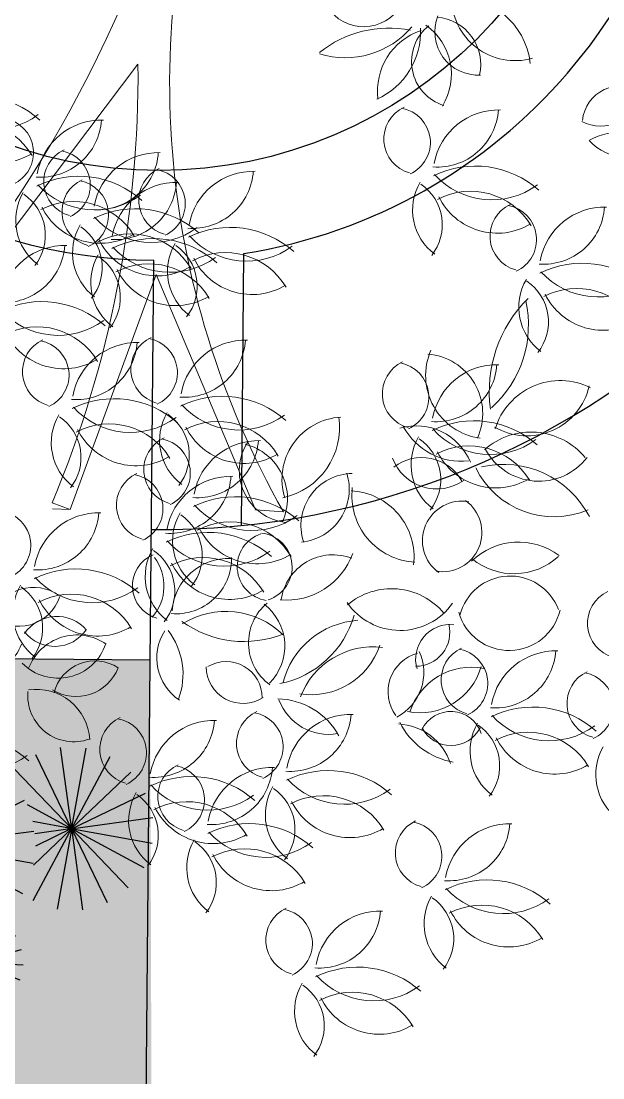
# Model space of a CAD drawing. Header units: millimetres. Extents: x 793 to 3159, y 750 to 2095.
# Drawn here: x 1248.457 to 1249.752, y 1032.756 to 1035.11 of the extents above; entities that cross this region are included whole.
import ezdxf

# ---------------------------------------------------------------- set-up
doc = ezdxf.new("R2010")
doc.units = ezdxf.units.MM
doc.linetypes.add('CENTER', pattern=[50.800000000000004, 31.75, -6.35, 6.35, -6.35])
doc.linetypes.add('CONTINUA', pattern=[0])
for name, color, linetype in [('A-BANQUETA', 8, 'Continuous'), ('A-PISOS', 252, 'Continuous'), ('A-PROY', 252, 'Continuous'), ('A-VEGETACION', 65, 'Continuous')]:
    doc.layers.add(name, color=color, linetype=linetype)
doc.layers.add('JUNTA DE CONTROL', color=7, linetype='Continuous', true_color=0xf43e0b)

# ---------------------------------------------------------------- blocks, each defined once
blk = doc.blocks.new('A$C15914C01')
at = {"layer": 'A-PISOS', "linetype": 'CONTINUA', "ltscale": 0.5}
h = blk.add_hatch(dxfattribs=at)
h.set_pattern_fill('AR-CONC', color=250, scale=0.01)
h.set_pattern_definition([(49.99999999999999, (-2174.844098950855, -711.9262848175131), (1.821846689960041, -0.1593908553890309), [0.1904999999999998, -2.095499999999997]), (354.9999999999998, (-2174.844098950855, -711.9262848175131), (-0.3524342142496936, 1.910568452390352), [0.1524, -1.6764058417]), (100.4514446999999, (-2174.692278880862, -711.9395673517138), (1.469412470903532, 1.751177519121952), [0.161900088, -1.780902446]), (46.18420000000002, (-2174.844098950854, -711.4182848166674), (2.710790408921299, -0.4204232793272717), [0.2857499999999997, -3.143249999999998]), (96.63555760999989, (-2174.618199950842, -711.4533198173158), (2.374041340515032, 2.474261245977214), [0.2428502313999999, -2.671356081599998]), (351.1841511700001, (-2174.844098950854, -711.4182848166674), (2.374041340649768, 2.474261245855327), [0.2285996707, -2.5145973192]), (21, (-2174.590098950837, -711.5452848169953), (1.516143912691326, -1.022651981870877), [0.1904999999999999, -2.095499999999999]), (326, (-2174.590098950837, -711.5452848169953), (0.6180202834764703, 1.841879661223193), [0.1523999999999999, -1.676399999999999]), (71.45144499999999, (-2174.463753624819, -711.6305058165453), (2.134164192787159, 0.8192276888590528), [0.1619000879999999, -1.780899375999998]), (37.49999999999998, (-2174.844098950855, -711.9262848175131), (0.03088603250591817, 0.8455503887315311), [0, -1.65608, 0, -1.7018, 0, -1.68275]), (7.499999999999999, (-2174.844098950855, -711.9262848175131), (0.668196625103057, 1.001805748181196), [0, -0.9702799999999999, 0, -1.61798, 0, -0.6413500000000001]), (327.5, (-2175.410518950842, -711.9262848170478), (1.355905951668714, -0.05728743992673457), [0, -0.6349999999999996, 0, -1.981199999999999, 0, -2.628899999999998]), (317.5, (-2175.664518950858, -711.9262848165821), (1.48129181386018, 0.2542649103333302), [0, -0.8254999999999996, 0, -1.315719999999999, 0, -1.866899999999999])])
h.paths.add_polyline_path([(43.81677028086273, 41.5788477935935), (52.81677028086274, 41.57884779405924), (52.8167702809147, 43.57884780302174), (43.81677028091467, 43.57884780255606)])
edge = h.paths.add_edge_path()
edge.add_line((64.8254016830442, 43.57735051620998), (58.81679474090925, 43.57789547927678))
edge.add_line((58.81679474090924, 43.57789547927678), (58.81677011583657, 41.57702697971965))
edge.add_line((58.81677011583658, 41.57702697971965), (77.96828993214719, 41.57702697971963))
edge.add_line((77.96828993214719, 41.57702697971968), (77.96831455727806, 41.14853641577069))
edge.add_line((77.96831455727806, 41.14853641577056), (82.81658102571966, 41.06240481277919))
edge.add_line((82.81658102571966, 41.06240481277928), (82.81700845604064, 42.7624048124999))
edge.add_line((82.81700845604065, 42.76240481249988), (82.81726787231717, 47.1854597840906))
edge.add_line((82.81726787231722, 47.1854597840906), (82.66942385305539, 47.18547559751028))
edge.add_line((82.66942385305535, 47.18547559751028), (82.67000152603121, 52.58629946082565))
edge.add_line((82.6700015260312, 52.58629946082567), (81.65190626847424, 52.58640835645569))
edge.add_arc((81.63457857000095, 54.58633329280468), 2.000000000041268, 157.4151446044465, 270.4964082059751, ccw=False)
edge.add_line((79.78795504389325, 55.35443585951725), (75.74118860414146, 55.31937396926678))
edge.add_line((75.74118860414141, 55.31937396926679), (74.02577921169771, 52.99538723237039))
edge.add_arc((72.71859786920524, 54.50908368075216), 2.000000000000902, 270.4964082066525, 310.81287337478363, ccw=False)
edge.add_line((72.73592556770181, 52.50915874444371), (70.74170062057954, 52.49188043164785))
edge.add_arc((70.75902831927284, 50.49195549455106), 2.000000000790862, 90.49640821209113, 144.5107911337386)
edge.add_arc((68.75745384296897, 46.66705408367113), 4.999942443924364, -87.25967147137209, 85.72027776623719, ccw=False)
edge.add_arc((68.7565152588761, 46.6670666931289), 5.000000000000368, 218.1660936985882, 272.75106470286954, ccw=False)
blk = doc.blocks.new('XR-CONJUNTO$0$A$C458D45B7')
at = {"lineweight": 0, "extrusion": (-2.431038753e-07, -5.458062555e-06, 0.9999999999850754)}
blk.add_line((-0.306700179244217, -1.748973553168524), (-0.3462940287845413, -1.748121652323789), dxfattribs=at)
blk.add_lwpolyline([(0.1056768341953756, -1.746039607411504), (0.1681496236077409, -1.749441852931746, -0.110183400112118), (-0.0866315478151346, -0.9500154628702642, -0.1101833998420092), (0.0224993086669604, -0.1180981262793735, 0.0692735072649261), (0.0548063326375628, -0.1082612125806631, -0.1590563089579632), (0.3751399186181905, -0.538228437319149), (0.4312553946826358, -0.5098288310429281), (0.269392764148572, -0.2413611861313696), (0.6188254044981516, -0.364324724050459), (0.5483464722815384, -0.2962337042532881, -0.1294805559028881), (0.1024355371985802, -0.0680214786220035, 0.1843785935647887), (0.1253873338950493, 0.0127127822028459), (0.8832010956409595, -0.1414961602746305), (0.8943481018717016, -0.0783697104571538), (0.1155722049429597, 0.0518126185293596, -0.4872325763833192), (0.1074551611673238, 0.0667273738584276, -0.1570992916173188), (0.4909116251365619, 0.4324519607623979), (0.4557245191505332, 0.4845801859256797), (0.209579759892082, 0.2904484136760961), (0.2879288838429394, 0.6525045095794586), (0.2291754821142247, 0.574071706822548, -0.1273997412221365), (0.0630088507405872, 0.109785464346262, -1.508538348831647), (0.0487339900215261, 0.1165842584665497), (-0.040924522694332, 1.360392939172), (-0.1014337488875307, 1.258849276710244), (-0.0392965130771795, 0.4626698689124006, -0.1871081543715988), (-0.3498116848631418, 1.136066294582914), (-0.394897697512958, 1.11735327515635), (-0.3355605977898967, 0.7800994209887727), (-0.5859744090214261, 0.9428042448277169), (-0.6161350556165242, 0.9071443182838824, -0.2220605319519626), (-0.0345302539157376, 0.1193180399265281), (-0.0367426437918837, 0.1217844024228717), (-0.9934550777127652, 0.5630381311383879), (-0.968252362894398, 0.4373016953526226, -0.1489961261406409), (-0.7861677130750011, 0.3976597150519567), (-0.1177291233321346, 0.021382728496569, -0.6115900730943236), (-0.1188175879802628, -0.006014787781526999, -0.1016545780940508), (-1.381010671822598, -0.3863880033419477), (-1.456498410021828, -0.4290526663706462), (-0.6570414349845557, -0.3715945938905691, -0.1249602916309785), (-1.538238662372255, -0.8654150297965941), (-1.503696750566159, -0.923972062532746), (-0.9679668136324332, -0.7053605934027904), (-1.226280993482633, -1.191342861633353), (-1.180118446766639, -1.200423412304602, -0.1767226869246864), (-0.0978248066209598, -0.0661836829207271, 0.1648750964090321), (-0.0374178879503678, -0.1120261631641644, -0.1223190868044581), (-0.6655543610660137, -1.372493323591037), (-0.6393692000421123, -1.396130720061282), (-0.1650308412428711, -0.75554137453234, -0.101540790928052), (-0.3470010525053349, -1.734637635971196), (-0.3067001748905985, -1.748973455425983), (-0.119780539559427, -1.223504673401142), (0.1056768341953756, -1.746039607411504)], format="xyb", close=True, dxfattribs=at)
at = {"lineweight": 0, "extrusion": (2.431038754694126e-07, 5.458062555172145e-06, -0.9999999999850753)}
blk.add_ellipse((0.5422957564906028, -0.7661293177766311), major_axis=(0.1235027197729614, 0.1124692163157535, 6.43888008e-07), ratio=0.9999999999969912, start_param=5.362069564374356, end_param=6.898675895552075, dxfattribs=at)
at = {"lineweight": 0, "extrusion": (2.431038752600086e-07, 5.458062555043915e-06, -0.9999999999850753)}
blk.add_ellipse((0.6730226686477181, -0.5984500214508444), major_axis=(0.0952808907332069, -0.1046281776744305, -5.47903985e-07), ratio=0.9999999999996785, start_param=0.4517578553119197, end_param=2.314122651144208, dxfattribs=at)
at = {"lineweight": 0, "extrusion": (2.431038754215332e-07, 5.458062555119605e-06, -0.9999999999850752)}
blk.add_ellipse((0.3357703144051811, -0.5709002060721104), major_axis=(0.0713528526219218, 0.0649783213765137, 3.720018978e-07), ratio=0.9999999999990268, start_param=1.264913236938214, end_param=3.299304699505567, dxfattribs=at)
at = {"lineweight": 0, "extrusion": (2.431038748885966e-07, 5.458062554689614e-06, -0.9999999999850753)}
blk.add_ellipse((0.5911815018639573, -0.676537521187129), major_axis=(0.07124747828197768, 0.06488236098426409, 3.714525229999999e-07), ratio=0.9999999999995536, start_param=2.239478606301534, end_param=4.247458788683243, dxfattribs=at)
at = {"lineweight": 0, "extrusion": (2.431038751048966e-07, 5.458062555294626e-06, -0.999999999985075)}
blk.add_ellipse((0.4924508815420269, -0.7502417167388558), major_axis=(0.0710819869153522, -0.0780553025816649, -4.087504178e-07), ratio=0.999999999996696, start_param=3.953652253562616, end_param=5.660875082696168, dxfattribs=at)
at = {"lineweight": 0, "extrusion": (2.431038752983805e-07, 5.458062554998527e-06, -0.9999999999850753)}
blk.add_ellipse((0.3952406706562215, -0.9166261294471952), major_axis=(0.1823904757258107, 0.1660960495934794, 9.509024603e-07), ratio=0.9999999999994144, start_param=4.763929395162017, end_param=5.636252445868427, dxfattribs=at)
at = {"lineweight": 0, "extrusion": (2.431038751390866e-07, 5.458062554835595e-06, -0.999999999985075)}
blk.add_ellipse((0.294770106310807, -0.5435549626736247), major_axis=(0.1429738240499891, 0.1302008083233253, 7.454016472e-07), ratio=0.9999999999990273, start_param=1.427963038702865, end_param=2.601349438430895, dxfattribs=at)
at = {"lineweight": 0, "extrusion": (2.431038751391142e-07, 5.458062554835624e-06, -0.9999999999850752)}
blk.add_ellipse((0.5107554944611365, -0.8091078174525137), major_axis=(0.1051017989914465, 0.0957121995991198, 5.479538273e-07), ratio=0.999999999996889, start_param=3.743488371201863, end_param=5.119396634261543, dxfattribs=at)
at = {"lineweight": 0, "extrusion": (2.431038754798925e-07, 5.458062555181689e-06, -0.9999999999850752)}
blk.add_ellipse((0.298521242102197, -0.6789427992148376), major_axis=(0.1218856068036282, 0.1109965732137287, 6.354571033999999e-07), ratio=0.9999999999973345, start_param=0.6834364857592741, end_param=1.880421526849918, dxfattribs=at)
at = {"lineweight": 0, "extrusion": (2.43103875296459e-07, 5.458062555003891e-06, -0.9999999999850753)}
blk.add_ellipse((0.5462034281968045, -0.7433069725557289), major_axis=(0.06887578187286411, -0.0756326634627883, -3.960638389e-07), ratio=0.9999999999999342, start_param=1.029572730850448, end_param=3.198864007796637, dxfattribs=at)
at = {"lineweight": 0, "extrusion": (2.431038754810051e-07, 5.458062555182703e-06, -0.9999999999850753)}
blk.add_ellipse((0.398482871285978, -0.7728928385126892), major_axis=(0.0993340225947539, 0.0904597056264118, 5.178832179e-07), ratio=0.9999999999980062, start_param=6.058162949231452, end_param=7.566178722030501, dxfattribs=at)
at = {"lineweight": 0, "extrusion": (2.431038756143894e-07, 5.458062554584198e-06, -0.999999999985075)}
blk.add_ellipse((0.9097718588168392, -0.8787526278324547), major_axis=(0.0568443258464337, -0.06242089236022529, -3.268780592999999e-07), ratio=0.9999999999946391, start_param=2.393253152661236, end_param=4.474921729790816, dxfattribs=at)
at = {"lineweight": 0, "extrusion": (2.431038754125881e-07, 5.458062555111465e-06, -0.9999999999850753)}
for centre in [(-0.5217671196010089, -1.04050577295129), (0.5905536938494153, -1.186625909099347), (-0.2926983635857141, -1.21745933924285), (-0.1654921907288553, -1.288716508211563), (0.0462652441474347, -1.328304404062236), (-0.1244579399635768, -1.354747858815698), (0.8288760318359891, -1.400758265267539), (-0.3718585360784345, -1.49749131014505), (0.0322075294984643, -1.70456791290735), (-0.2088715510462862, -1.712114028761334), (0.5924351543985722, -1.753944738603876), (0.0631314764650597, -1.928070864868004), (0.0029711980341745, -2.008058792366682), (-0.290585865027424, -2.092188820948194), (0.7295264105323441, -2.390189671196365), (-0.5329899197708983, -2.467748226029924), (-0.0288246872519267, -2.55202881333207), (0.2752769645676381, -2.535894027941139), (0.1012939414890752, -2.655770916321215), (0.6309297084835634, -2.776177838059994), (0.3445263859175611, -2.97319919585152)]:
    blk.add_ellipse(centre, major_axis=(0.155986367083213, 0.1420508349455092, 8.132432335000001e-07), ratio=0.9999999999998458, start_param=4.983233319873191, end_param=6.171780410489464, dxfattribs=at)
at = {"lineweight": 0, "extrusion": (2.431038753364733e-07, 5.458062554959955e-06, -0.9999999999850753)}
blk.add_ellipse((0.8645340120965554, -0.7958162460731728), major_axis=(0.0594089716360646, -0.0652371361346546, -3.416258187e-07), ratio=0.9999999999980886, start_param=-0.7264960003950031, end_param=1.218619244154113, dxfattribs=at)
at = {"lineweight": 0, "extrusion": (2.431038749981069e-07, 5.458062554798278e-06, -0.9999999999850753)}
for centre in [(0.4619119292310643, -0.916523495385718), (-0.2941339553472062, -1.018614094497934), (-0.0823765204709162, -1.058201990347696), (-0.2530997045819276, -1.084645445101614), (0.700234267218093, -1.130655851553455), (-0.0964342351198866, -1.434465499194175), (-0.3375133156646369, -1.442011615047704), (0.4637933897802215, -1.483842324890246), (-0.0655102881532912, -1.657968451153918), (-0.1256705665837217, -1.737956378653051), (0.9254312535981624, -1.991083317830997), (0.6008846459144479, -2.120087257482736), (0.8812222079468481, -2.169916652354459), (-0.1574664518702775, -2.28192639961844), (0.1466351999492872, -2.265791614227055), (-0.0273478231292757, -2.38566850260804), (0.5022879438656676, -2.506075424344998), (0.215884621299665, -2.70309678213698)]:
    blk.add_ellipse(centre, major_axis=(0.05778424713268781, 0.0526219098847089, 3.012612503e-07), ratio=0.999999999993522, start_param=2.569533813415223, end_param=5.006063717383854, dxfattribs=at)
at = {"lineweight": 0, "extrusion": (2.431038752091829e-07, 5.458062554908362e-06, -0.9999999999850752)}
for centre in [(-0.4886829224101348, -0.7327333091966466), (0.6236378910389249, -0.8788534453451575), (-0.2596141663957496, -0.9096868754877504), (-0.1324079935384361, -0.9809440444564644), (0.0793494413373992, -1.020531940307137), (-0.0913737427736123, -1.046975395060599), (0.8619602290268629, -1.092985801512895), (-0.3387743388884701, -1.189718846389951), (-0.175787353855867, -1.404341565007142), (0.0652917266884288, -1.396795449153159), (0.625519351588082, -1.446172274849231), (0.0962156736550242, -1.620298401113358), (0.0360553952241389, -1.700286328612037), (-0.25750166783655, -1.784416357193093), (0.7626106077232181, -2.082417207441721), (-0.4999057225809338, -2.159975762275279), (0.3083611617576025, -2.228121564186948), (0.0042595099380378, -2.24425634957788), (0.1343781386785849, -2.347998452567026), (0.6640139056739827, -2.468405374304437), (0.3776105831084351, -2.66542673209642)]:
    blk.add_ellipse(centre, major_axis=(0.1268762156148613, 0.1155413303087119, 6.614759082e-07), ratio=0.9999999999986338, start_param=1.66678098063917, end_param=3.13370665425679, dxfattribs=at)
at = {"lineweight": 0, "extrusion": (2.431038753642691e-07, 5.458062554939238e-06, -0.9999999999850753)}
for centre in [(-0.5328329983644835, -1.042344596173278), (0.5794878150854857, -1.188464732321334), (-0.3037642423491889, -1.219298162464383), (-0.1765580694918754, -1.290555331433552), (0.03519936538396, -1.330143227284224), (-0.1355238187275063, -1.356586682037686), (0.8178101530725141, -1.402597088489527), (-0.3829244148419093, -1.499330133366583), (0.0211416507349895, -1.706406736129338), (-0.2199374298097609, -1.713952851983321), (0.5813692756350975, -1.755783561825409), (0.0520655977015849, -1.929909688089991), (-0.0080946807288456, -2.009897615588669), (-0.3016517437908988, -2.094027644170636), (0.7184605317693241, -2.392028494418354), (-0.0398905660154014, -2.553867636554059), (0.264211085804618, -2.537732851163126), (0.0902280627251457, -2.657609739544113), (0.6198638297205435, -2.778016661281526), (0.3334605071545411, -2.975038019073052)]:
    blk.add_ellipse(centre, major_axis=(0.1054584335322931, -0.1158041621564983, -6.064290073e-07), ratio=0.9999999999997063, start_param=3.383310357744552, end_param=4.908592113384762, dxfattribs=at)
at = {"lineweight": 0, "extrusion": (2.431038756202217e-07, 5.458062554677796e-06, -0.9999999999850753)}
for centre in [(0.4101638289457698, -0.9245579370967788), (-0.4730882284884502, -0.9553913672393721), (-0.3458820556315914, -1.026648536208994), (-0.1341246207553013, -1.066236432058302), (-0.3048478048663128, -1.092679886813129), (0.6484861669332532, -1.138690293264517), (-0.3892614159490222, -1.450046056758765), (-0.1481823354042717, -1.44249994090478), (0.4120452894958362, -1.491876766600852), (-0.1172583884385858, -1.66600289286498), (-0.1774186668681068, -1.745990820363658), (-0.4709757299301601, -1.830120848944715), (0.5491365456300628, -2.128121699193342), (0.8294741076624632, -2.17795109406552), (0.0948870996653568, -2.273826055938569), (-0.2092145521546627, -2.289960841329501), (-0.0790959234136608, -2.393702944318647), (0.4505398435812822, -2.51410986605606), (0.1641365210152799, -2.711131223848041)]:
    blk.add_ellipse(centre, major_axis=(0.0520500799635815, -0.05715631930485231, -2.9930919e-07), ratio=0.9999999999934646, start_param=4.051015243574457, end_param=6.582940850850508, dxfattribs=at)
at = {"lineweight": 0, "extrusion": (2.431038752795116e-07, 5.458062555022499e-06, -0.9999999999850753)}
for centre in [(0.5021904855261711, -0.8423821075207341), (-0.381061571907594, -0.8732155376642365), (-0.2538553990507353, -0.9444727066334052), (-0.0420979641753547, -0.9840606024827137), (-0.2128211482854567, -1.010504057237084), (0.7405128235141092, -1.056514463689381), (-0.4602217444007694, -1.153247508565527), (-0.2972347593686209, -1.367870227183175), (-0.0561556788238704, -1.360324111329191), (0.5040719460766923, -1.409700937025263), (-0.0252317318581845, -1.583827063289844), (-0.0853920102877055, -1.663814990788068), (-0.3789490733493039, -1.747945019369125), (0.6411632022104641, -2.045945869618662), (0.1869137562457581, -2.191650226362525), (-0.1171878955747161, -2.207785011753911), (0.0129307331667406, -2.311527114743966), (0.5425665001612288, -2.431934036480924), (0.2561631775956812, -2.628955394272906)]:
    blk.add_ellipse(centre, major_axis=(0.0916948539994522, -0.1006903420219816, -5.272828110999998e-07), ratio=0.9999999999993937, start_param=-0.7774916736469554, end_param=0.8009510972260333, dxfattribs=at)
at = {"lineweight": 0, "extrusion": (2.431038750923469e-07, 5.458062555308404e-06, -0.9999999999850753)}
for centre in [(0.6393785294230839, -0.995235388119454), (-0.2438735280115907, -1.026068818263411), (-0.1166673551542772, -1.09732598723167), (0.0950900797211034, -1.136913883082343), (-0.0756331043885439, -1.163357337835804), (-0.3230337005043111, -1.306100789165157), (-0.160046715471708, -1.520723507781895), (0.0810323650730425, -1.513177391927456), (0.6412599899731504, -1.562554217623983), (0.1119563120391831, -1.736680343888564), (0.0517960336087526, -1.816668271386788), (-0.2417610294523911, -1.900798299967845), (0.3241018001417615, -2.3445035069617), (0.0200001483231063, -2.360638292352176), (0.1501187770636534, -2.464380395341321), (0.3933512214916845, -2.781808674871625)]:
    blk.add_ellipse(centre, major_axis=(0.0977255308432051, -0.1073126429204066, -5.619616628e-07), ratio=0.9999999999975283, start_param=2.477680974062134, end_param=3.902548561906106, dxfattribs=at)
at = {"lineweight": 0, "extrusion": (2.431038753381991e-07, 5.458062554958051e-06, -0.9999999999850753)}
blk.add_ellipse((0.9105862773544686, -1.034620135084423), major_axis=(0.0926429921532447, -0.1017314948329127, -5.327349922e-07), ratio=0.9999999999997284, start_param=3.353254073095413, end_param=4.564956941668619, dxfattribs=at)
at = {"lineweight": 0, "extrusion": (2.431038751321854e-07, 5.458062555164659e-06, -0.9999999999850753)}
for centre in [(-0.475554016312799, -0.8337922553650969), (0.6367667971367155, -0.9799123915131532), (-0.246485260297959, -1.010745821656199), (-0.1192790874406455, -1.082002990625368), (0.0924783474351898, -1.121590886475132), (-0.0782448366749122, -1.148034341229504), (0.8750891351246535, -1.194044747681799), (-0.3256454327906795, -1.290777792558855), (-0.1626584477580764, -1.505400511175139), (0.0784206327871289, -1.497854395321154), (0.6386482576867821, -1.547231221017681), (0.1093445797528147, -1.721357347282264), (0.0491843013219295, -1.801345274780486), (-0.2443727617387594, -1.885475303361999), (0.7757395138200991, -2.183476153609716), (0.3214900678553931, -2.329180510354943), (0.0173884160358284, -2.345315295745876), (0.147507044777285, -2.449057398735021), (0.6771428117713186, -2.569464320473342), (0.3907394892053162, -2.766485678265326)]:
    blk.add_ellipse(centre, major_axis=(0.0974261779075237, -0.10698392273422, -5.602402613e-07), ratio=0.9999999999984543, start_param=0.1902366342479631, end_param=1.841772596012493, dxfattribs=at)
at = {"lineweight": 0, "extrusion": (2.431038752557155e-07, 5.45806255495967e-06, -0.9999999999850753)}
blk.add_ellipse((0.9259620263915168, -0.8366988482948727), major_axis=(0.0863046270749751, 0.0785943320875018, 4.499537703000001e-07), ratio=0.999999999999478, start_param=1.589817651005352, end_param=3.127586465787313, dxfattribs=at)
at = {"lineweight": 0, "extrusion": (2.43103875302794e-07, 5.458062555002545e-06, -0.999999999985075)}
for centre in [(0.5723248508238612, -1.07381780622336), (-0.3109272066103585, -1.104651236365952), (-0.1837210337539545, -1.175908405335575), (0.0280364011227903, -1.215496301184884), (-0.142686782988676, -1.241939755938801), (0.8106471888113445, -1.287950162390643), (-0.2271003940709306, -1.599305925885345), (0.0139786864733651, -1.591759810031361), (0.574206311373473, -1.641136635727889), (0.0449026334395057, -1.815262761991106), (-0.01525764499047, -1.895250689490694), (-0.3088147080520684, -1.979380718071296), (0.7112975675076996, -2.277381568319923), (0.9916351295400998, -2.32721096319119), (0.2570481215429936, -2.423085925064241), (-0.0470535302765711, -2.439220710455173), (0.083065098463976, -2.542962813445228), (0.6127008654593737, -2.663369735183549), (0.3262975428929167, -2.860391092974168)]:
    blk.add_ellipse(centre, major_axis=(0.0909360996356817, 0.0828120374971331, 4.741001992e-07), ratio=0.9999999999995112, start_param=2.943806295682861, end_param=4.400315453399722, dxfattribs=at)
at = {"lineweight": 0, "extrusion": (2.431038755154759e-07, 5.458062555214093e-06, -0.999999999985075)}
for centre in [(0.4057410597724811, -1.108231306899596), (-0.4775109976621934, -1.139064737043553), (-0.3503048248057894, -1.210321906012268), (-0.1385473899294993, -1.249909801862485), (-0.3092705740405108, -1.276353256616403), (0.6440633977595099, -1.322363663068244), (-0.3936841851232202, -1.633719426562493), (-0.1526051045784698, -1.626173310707599), (0.4076225203216383, -1.675550136404581), (-0.1216811576118744, -1.849676262668707), (-0.1818414360423048, -1.92966419016693), (-0.4753984991039033, -2.013794218748898), (0.5447137764558648, -2.31179506899798), (0.0904643304911588, -2.457499425741843), (-0.2136373213288607, -2.47363421113232), (-0.0835186925878588, -2.577376314122374), (0.4461170744066294, -2.69778323586024), (0.1597137518410818, -2.894804593651769)]:
    blk.add_ellipse(centre, major_axis=(0.0813060988709482, 0.0740423631035591, 4.238936773e-07), ratio=0.9999999999979649, start_param=6.042078286316798, end_param=7.680111806712817, dxfattribs=at)
at = {"lineweight": 0, "extrusion": (2.431038750923414e-07, 5.458062555308404e-06, -0.9999999999850755)}
for centre in [(0.877700867411022, -1.2093677442881), (0.7783512461064676, -2.198799150216926), (0.6797545440581417, -2.584787317079643)]:
    blk.add_ellipse(centre, major_axis=(0.0977255308432051, -0.1073126429204065, -5.619616627999999e-07), ratio=0.9999999999975283, start_param=2.477680974062134, end_param=3.902548561906106, dxfattribs=at)
at = {"lineweight": 0, "extrusion": (2.431038753925841e-07, 5.458062554908144e-06, -0.999999999985075)}
blk.add_ellipse((0.91409781564289, -1.47431575633618), major_axis=(0.1955437380418313, -0.2147270539719315, -1.1244562523e-06), ratio=0.9999999999977028, start_param=2.163971275698258, end_param=3.093216908248708, dxfattribs=at)
at = {"lineweight": 0, "extrusion": (2.431038752012267e-07, 5.458062555198651e-06, -0.999999999985075)}
blk.add_ellipse((0.4629810642231861, -1.331218996790539), major_axis=(0.1660064576954508, -0.182292094639383, -9.546048427e-07), ratio=0.9999999999990928, start_param=-1.064666388486387, end_param=-0.0001037297748709, dxfattribs=at)
at = {"lineweight": 0, "extrusion": (2.43103875319093e-07, 5.458062554979034e-06, -0.999999999985075)}
blk.add_ellipse((0.6228085007514892, -1.441885086030196), major_axis=(0.0949908976888749, -0.104309735607682, -5.462364067e-07), ratio=0.9999999999986188, start_param=0.8697546515217741, end_param=2.711844623598485, dxfattribs=at)
at = {"lineweight": 0, "extrusion": (2.431038750987531e-07, 5.458062555301372e-06, -0.9999999999850752)}
blk.add_ellipse((0.4770019452294038, -1.527752174964462), major_axis=(0.08931235548341, -0.0980741146113508, -5.135824728999997e-07), ratio=0.9999999999983333, start_param=3.949732700042472, end_param=5.869628621734388, dxfattribs=at)
at = {"lineweight": 0, "extrusion": (2.431038754025906e-07, 5.458062554897158e-06, -0.9999999999850753)}
blk.add_ellipse((0.7829509317271004, -1.602710624728388), major_axis=(0.1017707179075399, -0.1117546726667345, -5.852231383e-07), ratio=0.9999999999981244, start_param=2.590682254324303, end_param=4.33336522240652, dxfattribs=at)
at = {"lineweight": 0, "extrusion": (2.431038750938373e-07, 5.458062555306764e-06, -0.9999999999850753)}
blk.add_ellipse((0.7068507584804138, -1.432988748018033), major_axis=(0.0957944552694004, -0.1051921241397359, -5.508571906e-07), ratio=0.9999999999995272, start_param=-0.6208981668532081, end_param=1.257402436663219, dxfattribs=at)
at = {"lineweight": 0, "extrusion": (2.431038751947918e-07, 5.458062554895259e-06, -0.9999999999850752)}
blk.add_ellipse((0.3026703888799602, -1.67583473484592), major_axis=(0.1024090420371379, 0.0932600085466747, 5.339149955e-07), ratio=0.9999999999999646, start_param=3.565307184225863, end_param=5.386181786337699, dxfattribs=at)
at = {"lineweight": 0, "extrusion": (2.431038754451209e-07, 5.458062555141084e-06, -0.9999999999850753)}
blk.add_ellipse((0.1308633672560973, -1.562129305271354), major_axis=(0.1185349671724526, 0.1079452735001063, 6.179883652e-07), ratio=0.999999999999375, start_param=0.5832085951576511, end_param=2.085095068226888, dxfattribs=at)
at = {"lineweight": 0, "extrusion": (2.43103874989083e-07, 5.458062554790057e-06, -0.9999999999850753)}
blk.add_ellipse((0.4627322242954506, -1.685770332311676), major_axis=(0.0964707260948241, 0.0878522107144071, 5.029552689999999e-07), ratio=0.9999999999996728, start_param=5.163097758611566, end_param=6.626383732242204, dxfattribs=at)
at = {"lineweight": 0, "extrusion": (2.431038751610256e-07, 5.458062555142799e-06, -0.9999999999850754)}
blk.add_ellipse((0.5620955935501116, -1.486457561681163), major_axis=(0.09899647803081492, -0.1087082731158923, -5.692701275e-07), ratio=0.9999999999988141, start_param=0.6218656819728876, end_param=1.80852233738669, dxfattribs=at)
at = {"lineweight": 0, "extrusion": (2.431038751807594e-07, 5.458062554882489e-06, -0.9999999999850753)}
blk.add_ellipse((0.7190578450358771, -1.723004993457834), major_axis=(0.1154898875054319, 0.1051722355913182, 6.021126801e-07), ratio=0.9999999999998325, start_param=4.718896381538106, end_param=6.320013445990435, dxfattribs=at)
at = {"lineweight": 0, "extrusion": (2.431038750747968e-07, 5.458062554777048e-06, -0.9999999999850753)}
blk.add_ellipse((0.1851941470249585, -1.657492654689576), major_axis=(0.08595054639789998, 0.07827188432006481, 4.481077518e-07), ratio=0.99999999999898, start_param=2.417191478235875, end_param=4.449232939856693, dxfattribs=at)
at = {"lineweight": 0, "extrusion": (2.431038750984773e-07, 5.458062555301673e-06, -0.9999999999850753)}
blk.add_ellipse((0.0519401857345656, -1.721190432563616), major_axis=(0.0840543456652603, -0.0923002812515463, -4.833467718e-07), ratio=0.999999999999338, start_param=4.121445092749727, end_param=5.863654739617993, dxfattribs=at)
at = {"lineweight": 0, "extrusion": (2.431038754028747e-07, 5.458062554896844e-06, -0.9999999999850752)}
blk.add_ellipse((0.4761839566558593, -1.727460977691406), major_axis=(0.0685062900161849, -0.0752269235569962, -3.939391099999999e-07), ratio=0.99999999999806, start_param=3.211816846795678, end_param=4.937174461524756, dxfattribs=at)
at = {"lineweight": 0, "extrusion": (2.431038752585475e-07, 5.458062555045517e-06, -0.9999999999850753)}
blk.add_ellipse((0.6589695263887734, -1.854831307758558), major_axis=(0.1450388651083772, -0.1592675302621648, -8.340326329999999e-07), ratio=0.9999999999999052, start_param=3.642262661884189, end_param=4.96195857251062, dxfattribs=at)
at = {"lineweight": 0, "extrusion": (2.431038754826826e-07, 5.458062555184253e-06, -0.9999999999850753)}
blk.add_ellipse((0.7347479908689821, -1.540685913602828), major_axis=(0.1001811442552719, 0.0912311470121377, 5.222997318e-07), ratio=0.999999999997839, start_param=1.386641634136964, end_param=3.372135403441464, dxfattribs=at)
at = {"lineweight": 0, "extrusion": (2.431038749846357e-07, 5.458062555316871e-06, -0.9999999999850752)}
blk.add_ellipse((0.5080016723959488, -1.590282768864198), major_axis=(0.0708518931137493, -0.0778026360189299, -4.074272846e-07), ratio=0.9999999999988299, start_param=0.120298549382549, end_param=1.944748050548379, dxfattribs=at)
at = {"lineweight": 0, "extrusion": (2.431038754926357e-07, 5.458062555093296e-06, -0.9999999999850753)}
blk.add_ellipse((0.3232877142972939, -1.778555644381867), major_axis=(0.0857252196963589, 0.0780666878872743, 4.469329991e-07), ratio=0.9999999999985844, start_param=3.557171169617333, end_param=5.425825428755819, dxfattribs=at)
at = {"lineweight": 0, "extrusion": (2.431038751559968e-07, 5.458062554859929e-06, -0.9999999999850753)}
blk.add_ellipse((0.1961858985423532, -1.699648423472353), major_axis=(0.08713584536239909, 0.0793512908779298, 4.542873711e-07), ratio=0.9999999999989044, start_param=0.4177238450347315, end_param=2.199451751547845, dxfattribs=at)
at = {"lineweight": 0, "extrusion": (2.431038752126883e-07, 5.458062555086068e-06, -0.9999999999850753)}
blk.add_ellipse((0.7689059534068293, -1.56090733195242), major_axis=(0.1307743968817067, -0.1436036830356485, -7.520061225000001e-07), ratio=0.9999999999997, start_param=0.3284655141814066, end_param=1.844368132063864, dxfattribs=at)
at = {"lineweight": 0, "extrusion": (2.431038754902686e-07, 5.458062555191139e-06, -0.999999999985075)}
blk.add_ellipse((0.4687633935868689, -1.710599410532721), major_axis=(0.1099798582214165, 0.1001544620832588, 5.73385849e-07), ratio=0.9999999999957101, start_param=2.35607231280384, end_param=3.990406990449461, dxfattribs=at)
at = {"lineweight": 0, "extrusion": (2.431038752839162e-07, 5.458062555017663e-06, -0.9999999999850753)}
blk.add_ellipse((0.3123873503427603, -1.849001210055575), major_axis=(0.0993161494460886, -0.1090593050738992, -5.711083685e-07), ratio=0.999999999999052, start_param=3.920667571664123, end_param=5.558542273762998, dxfattribs=at)
at = {"lineweight": 0, "extrusion": (2.431038753442414e-07, 5.458062555040289e-06, -0.999999999985075)}
blk.add_ellipse((0.5657837983198988, -1.809927219239853), major_axis=(0.0649046290251987, 0.0591061700920286, 3.383837406e-07), ratio=0.9999999999952156, start_param=2.928423100952338, end_param=5.622010159073058, dxfattribs=at)
at = {"lineweight": 0, "extrusion": (2.431038755953604e-07, 5.458062555295776e-06, -0.9999999999850753)}
blk.add_ellipse((0.5227935029215587, -1.79222475424376), major_axis=(0.0646691374384125, 0.0588917168859495, 3.371559927e-07), ratio=0.9999999999953738, start_param=6.067305309411965, end_param=8.748551848428997, dxfattribs=at)
at = {"lineweight": 0, "extrusion": (2.431038751087497e-07, 5.458062554807968e-06, -0.9999999999850752)}
blk.add_ellipse((0.1426252199048577, -1.871679478687383), major_axis=(0.0564308068879684, 0.0513893834761113, 2.942050175e-07), ratio=0.9999999999946625, start_param=2.451914189885475, end_param=5.122844101401285, dxfattribs=at)
at = {"lineweight": 0, "extrusion": (2.431038756879344e-07, 5.458062554613248e-06, -0.999999999985075)}
blk.add_ellipse((0.1123391563010045, -1.873357516403301), major_axis=(0.05131968801918119, -0.05635427413564139, -2.951091384e-07), ratio=0.9999999999973056, start_param=3.974747389383522, end_param=6.706127462251222, dxfattribs=at)
at = {"lineweight": 0, "extrusion": (2.431038752990869e-07, 5.458062554999171e-06, -0.9999999999850753)}
blk.add_ellipse((0.6938446272160947, -1.962799095794706), major_axis=(0.1114322249576477, 0.1014770770744693, 5.809578403000001e-07), ratio=0.9999999999998945, start_param=4.670270584120792, end_param=6.083992427329421, dxfattribs=at)
at = {"lineweight": 0, "extrusion": (2.431038754666538e-07, 5.45806255483662e-06, -0.9999999999850753)}
blk.add_ellipse((-0.0913766227463384, -1.917026997148241), major_axis=(0.0505507300051359, -0.0555098794716265, -2.906873162e-07), ratio=0.9999999999983343, start_param=1.010888891638092, end_param=3.473310377954053, dxfattribs=at)
at = {"lineweight": 0, "extrusion": (2.431038755410555e-07, 5.458062555237389e-06, -0.999999999985075)}
blk.add_ellipse((-0.2020330372288299, -1.917979590233244), major_axis=(0.078226970340912, 0.0712383181938982, 4.078404767000001e-07), ratio=0.9999999999996464, start_param=0.0876473942310648, end_param=1.448523228476576, dxfattribs=at)
at = {"lineweight": 0, "extrusion": (2.431038754730319e-07, 5.45806255482961e-06, -0.9999999999850753)}
blk.add_ellipse((-0.0704750829777368, -1.854980298447571), major_axis=(0.0835557474293774, -0.0917527693169845, -4.804796284999959e-07), ratio=0.9999999999995258, start_param=-0.8516671932049362, end_param=0.8132292976559956, dxfattribs=at)
at = {"lineweight": 0, "extrusion": (2.431038755400776e-07, 5.458062555236496e-06, -0.9999999999850753)}
blk.add_ellipse((0.0484170340664605, -1.981075697943196), major_axis=(0.09361889208946099, 0.0852551542590073, 4.880870806e-07), ratio=0.9999999999988759, start_param=3.949300037857902, end_param=5.480078371836067, dxfattribs=at)
at = {"lineweight": 0, "extrusion": (2.431038754235885e-07, 5.458062555121481e-06, -0.999999999985075)}
blk.add_ellipse((0.1747175539790078, -1.789349736770873), major_axis=(0.1161366186454082, 0.1057611889731859, 6.054844473999997e-07), ratio=0.9999999999983652, start_param=1.073020543280454, end_param=2.387841323786715, dxfattribs=at)
at = {"lineweight": 0, "extrusion": (2.43103875143908e-07, 5.458062554839985e-06, -0.999999999985075)}
blk.add_ellipse((0.2802140524649985, -1.960773806306406), major_axis=(0.08607461126426699, 0.07838486546184269, 4.487545706e-07), ratio=0.9999999999972145, start_param=4.018379103245464, end_param=5.80874771920158, dxfattribs=at)
at = {"lineweight": 0, "extrusion": (2.431038753871517e-07, 5.458062555088298e-06, -0.9999999999850753)}
blk.add_ellipse((0.6810539017919837, -1.735335754463902), major_axis=(0.1089848443385418, 0.099248340891467, 5.681982911e-07), ratio=0.9999999999982816, start_param=1.559886864556094, end_param=2.985462502566159, dxfattribs=at)
at = {"lineweight": 0, "extrusion": (2.431038754108089e-07, 5.45806255488813e-06, -0.9999999999850753)}
blk.add_ellipse((0.6749266128322235, -2.002747992427885), major_axis=(0.0773088774934177, -0.08489306625859501, -4.445575784e-07), ratio=0.9999999999956121, start_param=2.540907375572105, end_param=5.084101446787707, dxfattribs=at)
at = {"lineweight": 0, "extrusion": (2.431038751329554e-07, 5.458062554830013e-06, -0.999999999985075)}
blk.add_ellipse((-0.3858539840462072, -2.021860444177946), major_axis=(0.0730565868100586, 0.0665298471186379, 3.808844067e-07), ratio=0.9999999999963352, start_param=4.229845074373778, end_param=6.060504869779002, dxfattribs=at)
at = {"lineweight": 0, "extrusion": (2.431038753984867e-07, 5.458062554901662e-06, -0.9999999999850753)}
blk.add_ellipse((0.4117691942483363, -2.070470128043325), major_axis=(0.1021918018287552, -0.1122170659439775, -5.876445426e-07), ratio=0.9999999999983432, start_param=3.166321442194385, end_param=4.746742961922294, dxfattribs=at)
at = {"lineweight": 0, "extrusion": (2.431038751887948e-07, 5.458062554889795e-06, -0.9999999999850753)}
blk.add_ellipse((-0.4194671300356278, -1.91433851680631), major_axis=(0.07082753468055898, 0.0644999343637395, 3.692631246999999e-07), ratio=0.9999999999953384, start_param=1.045140105595957, end_param=3.011147685798928, dxfattribs=at)
at = {"lineweight": 0, "extrusion": (2.431038754922562e-07, 5.458062554708496e-06, -0.9999999999850752)}
blk.add_ellipse((0.2091000237510343, -2.041179627541168), major_axis=(0.0781423859542203, -0.0858083439250706, -4.49350592e-07), ratio=0.9999999999997256, start_param=1.365147861772965, end_param=3.170114509106069, dxfattribs=at)
at = {"lineweight": 0, "extrusion": (2.431038753583212e-07, 5.45806255494577e-06, -0.9999999999850753)}
blk.add_ellipse((0.4287430884351126, -1.868513959903339), major_axis=(0.0962350230892385, -0.1056759127334082, -5.533906352e-07), ratio=0.9999999999972856, start_param=-0.2296099607639805, end_param=1.697980755788305, dxfattribs=at)
at = {"lineweight": 0, "extrusion": (2.431038753917523e-07, 5.458062554809049e-06, -0.9999999999850753)}
blk.add_ellipse((0.0431021883637186, -2.157059864990059), major_axis=(0.1240235721156327, -0.1361905859535537, -7.131861265e-07), ratio=0.9999999999992818, start_param=3.319613334677227, end_param=4.638386591353261, dxfattribs=at)
at = {"lineweight": 0, "extrusion": (2.431038750015137e-07, 5.458062554801376e-06, -0.9999999999850753)}
blk.add_ellipse((0.0570527321933696, -2.049808522091551), major_axis=(0.08652096822985811, 0.0787913457256732, 4.510816764e-07), ratio=0.9999999999978924, start_param=6.088910122487471, end_param=7.797405350976182, dxfattribs=at)
at = {"lineweight": 0, "extrusion": (2.431038755842054e-07, 5.458062554717346e-06, -0.9999999999850753)}
blk.add_ellipse((0.6722919166095381, -1.937612329069452), major_axis=(0.0782822357741176, -0.08596191335217548, -4.501547855e-07), ratio=0.9999999999979384, start_param=-0.6133957696533534, end_param=2.029773240689391, dxfattribs=at)
at = {"lineweight": 0, "extrusion": (2.431038752355692e-07, 5.458062554932392e-06, -0.9999999999850753)}
blk.add_ellipse((-0.3332123212649094, -2.074296562772814), major_axis=(0.0643574135962196, 0.05860784187248571, 3.355308038e-07), ratio=0.9999999999996464, start_param=4.465016063966091, end_param=6.303994515714063, dxfattribs=at)
at = {"lineweight": 0, "extrusion": (2.43103875298976e-07, 5.458062554901125e-06, -0.9999999999850753)}
blk.add_ellipse((0.0809023819601862, -1.803702011876339), major_axis=(0.1586730548652205, -0.1742392671692038, -9.124347852e-07), ratio=0.9999999999996878, start_param=0.3451843282541052, end_param=1.356009205719239, dxfattribs=at)
at = {"lineweight": 0, "extrusion": (2.431038752430176e-07, 5.458062554939176e-06, -0.999999999985075)}
blk.add_ellipse((0.1198262849675302, -1.921281507928597), major_axis=(0.1593447147321104, 0.1451091540568754, 8.307521577999999e-07), ratio=0.9999999999985408, start_param=1.007110360891505, end_param=2.105119027715805, dxfattribs=at)
at = {"lineweight": 0, "extrusion": (2.431038751692736e-07, 5.458062555133742e-06, -0.9999999999850755)}
blk.add_ellipse((0.3506445941911807, -2.174286448565907), major_axis=(0.1246875977303278, -0.1369197540948259, -7.170045447e-07), ratio=0.9999999999994676, start_param=2.543030931699515, end_param=3.801704208128494, dxfattribs=at)
at = {"lineweight": 0, "extrusion": (2.431038749843198e-07, 5.458062554685703e-06, -0.9999999999850753)}
blk.add_ellipse((0.5425639203176617, -2.074291815908508), major_axis=(0.0570832797870686, 0.0519835656590136, 2.976067197e-07), ratio=0.9999999999960199, start_param=3.585354960776082, end_param=5.548074927370272, dxfattribs=at)
at = {"lineweight": 0, "extrusion": (2.431038756029592e-07, 5.458062555202694e-06, -0.9999999999850753)}
blk.add_ellipse((0.4651328502254728, -2.015269166797679), major_axis=(0.0559974564007009, 0.0509947477160031, 2.919457216999999e-07), ratio=0.999999999997872, start_param=0.4854399324458309, end_param=2.307086870743003, dxfattribs=at)
at = {"lineweight": 0, "extrusion": (2.431038754271172e-07, 5.458062554870223e-06, -0.9999999999850755)}
blk.add_ellipse((-0.3390913734924652, -1.969563501344054), major_axis=(0.0569551318596252, -0.0625425687126017, -3.275152391e-07), ratio=0.999999999997174, start_param=-0.2465841451033786, end_param=1.641422269456762, dxfattribs=at)
at = {"lineweight": 0, "extrusion": (2.431038752821831e-07, 5.458062554983775e-06, -0.9999999999850753)}
blk.add_ellipse((-0.2881579555446478, -2.143077814498155), major_axis=(0.0849492315425074, 0.0773600250729296, 4.428873435e-07), ratio=0.999999999999656, start_param=4.23533714161003, end_param=6.046288776635972, dxfattribs=at)
at = {"lineweight": 0, "extrusion": (2.431038751238434e-07, 5.458062555173819e-06, -0.9999999999850752)}
blk.add_ellipse((0.0018578403878564, -2.076802950876754), major_axis=(0.07575417526521, -0.0831858439634213, -4.356174064999999e-07), ratio=0.9999999999989612, start_param=1.317084003031984, end_param=2.865627246930241, dxfattribs=at)
at = {"lineweight": 0, "extrusion": (2.431038752198313e-07, 5.458062554918067e-06, -0.9999999999850753)}
blk.add_ellipse((-0.2104944886441444, -2.114949106679886), major_axis=(0.1171420867932277, 0.1066768304653214, 6.107265091000001e-07), ratio=0.9999999999991376, start_param=0.0679216114950677, end_param=1.089621499275734, dxfattribs=at)
at = {"lineweight": 0, "extrusion": (2.431038754261656e-07, 5.45806255512383e-06, -0.9999999999850752)}
blk.add_ellipse((-0.3311104165268262, -2.013056585295089), major_axis=(0.0826435931974923, 0.07526036817267591, 4.308667752000001e-07), ratio=0.999999999999684, start_param=1.049221243025224, end_param=3.093477247865227, dxfattribs=at)
at = {"lineweight": 0, "extrusion": (2.431038751958938e-07, 5.458062555204509e-06, -0.9999999999850753)}
blk.add_ellipse((0.2319859903805082, -1.99496955614495), major_axis=(0.1086771772863253, -0.1193386724952851, -6.249380967999999e-07), ratio=0.9999999999954926, start_param=-0.5174112152521337, end_param=0.8835817125850407, dxfattribs=at)
at = {"lineweight": 0, "extrusion": (2.431038752042485e-07, 5.458062554903871e-06, -0.999999999985075)}
blk.add_ellipse((0.3726786783176976, -2.22259310773279), major_axis=(0.1287490177911166, 0.1172468198191055, 6.712398620999999e-07), ratio=0.9999999999992936, start_param=4.238059942460501, end_param=5.558371831129182, dxfattribs=at)
at = {"lineweight": 0, "extrusion": (2.431038751207403e-07, 5.458062554818884e-06, -0.9999999999850754)}
blk.add_ellipse((-0.5176588376193652, -2.010287610260093), major_axis=(0.0833978843398769, 0.0759472723462347, 4.347993122e-07), ratio=0.9999999999992776, start_param=1.098370552901897, end_param=3.068092739326633, dxfattribs=at)
at = {"lineweight": 0, "extrusion": (2.431038749892114e-07, 5.458062554790174e-06, -0.9999999999850753)}
blk.add_ellipse((0.4944315591519626, -2.147692060799271), major_axis=(0.0663932008194217, 0.06046175564863641, 3.461444889000001e-07), ratio=0.9999999999996464, start_param=3.241773909417133, end_param=5.168830712272804, dxfattribs=at)
at = {"lineweight": 0, "extrusion": (2.431038753229275e-07, 5.458062554974825e-06, -0.9999999999850755)}
blk.add_ellipse((0.3716053172252032, -2.105484850913852), major_axis=(0.0755553810766916, -0.0829675475818816, -4.344742588000001e-07), ratio=0.999999999997216, start_param=-1.266144229896903, end_param=0.2478167475231732, dxfattribs=at)
at = {"lineweight": 0, "extrusion": (2.431038750953238e-07, 5.458062554895741e-06, -0.9999999999850753)}
blk.add_ellipse((-0.2473033634419153, -2.179633618620299), major_axis=(0.0694826528624943, 0.063275201787865, 3.622515117e-07), ratio=0.9999999999959106, start_param=4.114510301233381, end_param=6.021325002362749, dxfattribs=at)
at = {"lineweight": 0, "extrusion": (2.431038751986758e-07, 5.458062554898796e-06, -0.9999999999850753)}
blk.add_ellipse((0.0442302768474292, -2.164746782085785), major_axis=(0.05942692759406419, 0.05411783632655429, 3.098254524e-07), ratio=0.9999999999997298, start_param=4.913936110789272, end_param=7.019775585457249, dxfattribs=at)
at = {"lineweight": 0, "extrusion": (2.431038753934951e-07, 5.458062554807148e-06, -0.999999999985075)}
blk.add_ellipse((0.4753020055177332, -2.053629067625024), major_axis=(0.0947244541588225, -0.1040171533197962, -5.447042477e-07), ratio=0.9999999999985852, start_param=-0.5713316538532803, end_param=0.9312521267206096, dxfattribs=at)
at = {"lineweight": 0, "extrusion": (2.431038750919196e-07, 5.458062555308875e-06, -0.9999999999850753)}
blk.add_ellipse((0.5907236249122434, -2.235395364647956), major_axis=(0.09655859836846797, -0.1060312315339122, -5.552513251e-07), ratio=0.999999999999, start_param=2.611194745749914, end_param=4.065192581087808, dxfattribs=at)
at = {"lineweight": 0, "extrusion": (2.431038754370267e-07, 5.45806255513372e-06, -0.9999999999850753)}
blk.add_ellipse((-0.2899983952547701, -2.06563688963206), major_axis=(0.0737372538478245, 0.0671497046282558, 3.844331005999999e-07), ratio=0.9999999999997408, start_param=1.096087350323363, end_param=2.860218420149596, dxfattribs=at)
at = {"lineweight": 0, "extrusion": (2.431038755791732e-07, 5.458062555281033e-06, -0.9999999999850753)}
blk.add_ellipse((0.0814416028156302, -2.095501083335875), major_axis=(0.0604813007012895, 0.0550780136999112, 3.153224828e-07), ratio=0.9999999999997744, start_param=1.717436229976414, end_param=3.872544008353498, dxfattribs=at)
at = {"lineweight": 0, "extrusion": (2.431038754662226e-07, 5.458062555169114e-06, -0.9999999999850753)}
blk.add_ellipse((-0.294801247538544, -2.163724634225217), major_axis=(0.0757132850822578, 0.0689492009046189, 3.947352447e-07), ratio=0.999999999999955, start_param=1.95550956578198, end_param=3.964826847493486, dxfattribs=at)
at = {"lineweight": 0, "extrusion": (2.431038752540354e-07, 5.458062554958141e-06, -0.999999999985075)}
blk.add_ellipse((-0.3769214161957279, -2.268896873537414), major_axis=(0.08787665754693139, 0.0800259202786805, 4.581496348999999e-07), ratio=0.9999999999978726, start_param=5.293270293410483, end_param=6.951224512795, dxfattribs=at)
at = {"lineweight": 0, "extrusion": (2.43103875113059e-07, 5.458062554811895e-06, -0.999999999985075)}
blk.add_ellipse((0.1573590018933828, -2.325957835454119), major_axis=(0.1180434730426658, 0.1074976885424428, 6.154259342999999e-07), ratio=0.9999999999981628, start_param=5.462246417886701, end_param=6.506525071598309, dxfattribs=at)
at = {"lineweight": 0, "extrusion": (2.431038754986123e-07, 5.458062555098729e-06, -0.9999999999850753)}
blk.add_ellipse((0.271954586013635, -2.126822601434469), major_axis=(0.08690779880984452, 0.07914361758056052, 4.530984383e-07), ratio=0.999999999999238, start_param=2.121846011641399, end_param=3.517127695077849, dxfattribs=at)
at = {"lineweight": 0, "extrusion": (2.431038752701591e-07, 5.458062554972826e-06, -0.999999999985075)}
blk.add_ellipse((0.5455373370714371, -2.261914029593753), major_axis=(0.0525334013598437, 0.0478401649146199, 2.738856862e-07), ratio=0.9999999999977766, start_param=4.308394980554465, end_param=6.697311435257005, dxfattribs=at)
at = {"lineweight": 0, "extrusion": (2.431038756031637e-07, 5.458062555202879e-06, -0.9999999999850753)}
blk.add_ellipse((0.4236770803408946, -2.347807839787037), major_axis=(0.0946985254814844, 0.0862383352102643, 4.937158068e-07), ratio=0.9999999999968572, start_param=5.486699658112826, end_param=6.696734319456492, dxfattribs=at)
at = {"lineweight": 0, "extrusion": (2.431038754401933e-07, 5.458062554855863e-06, -0.9999999999850753)}
blk.add_ellipse((0.5785189624634768, -2.14035388887305), major_axis=(0.1114396275154923, -0.1223721258054914, -6.408233123e-07), ratio=0.9999999999997592, start_param=0.9071093836581012, end_param=1.835463694762694, dxfattribs=at)
at = {"lineweight": 0, "extrusion": (2.431038750976875e-07, 5.458062554797892e-06, -0.9999999999850755)}
blk.add_ellipse((0.5453680586483644, -2.194270081107332), major_axis=(0.0535869482477743, 0.0487995898815784, 2.79378409e-07), ratio=0.9999999999987581, start_param=1.197735427635731, end_param=3.396556364007586, dxfattribs=at)
blk = doc.blocks.new('AR11')
at = {"color": 0, "linetype": 'ByBlock'}
for p, q in [((0.00383713668629504, 0.1409174528195756), (0.00383713668629504, 0.4463380395008336)), ((0.004790471552117204, 0.1410684462287399), (-0.08958968016435787, 0.4315406854026378)), ((0.002883801820471987, 0.1410684462287399), (0.09726395353694706, 0.4315406854026413)), ((0.005650487358999534, 0.1415066461693151), (-0.1738712292387579, 0.3885970912264192)), ((0.002023786013590545, 0.1415066461693151), (0.1815455026113479, 0.3885970912264192)), ((0.006332999767681535, 0.1421891585779953), (-0.2407574452894226, 0.3217108751757536)), ((0.001341273604909432, 0.1421891585779953), (0.2484317186620135, 0.3217108751757536)), ((0.006771199708254017, 0.1430491743848776), (-0.2837010394656438, 0.2374293261013527)), ((0.0009030736643360626, 0.1430491743848776), (0.2913753128382339, 0.2374293261013527)), ((0.006922193117419262, 0.1440025092507007), (-0.2984983935638379, 0.1440025092507007)), ((0.006771199708254017, 0.1449558441165237), (-0.2837010394656447, 0.05057569240004867)), ((0.006332999767680647, 0.1458158599234061), (-0.2407574452894234, -0.03370585667435222)), ((0.005650487358999534, 0.1464983723320863), (-0.1738712292387579, -0.1005920727250178)), ((0.004790471552118092, 0.1469365722726579), (-0.08958968016435698, -0.14353566690124)), ((0.0007520802551708172, 0.1440025092507007), (0.306172666936428, 0.1440025092507007)), ((0.0009030736643360626, 0.1449558441165237), (0.2913753128382348, 0.05057569240004867)), ((0.00134127360491032, 0.1458158599234061), (0.2484317186620135, -0.03370585667435222)), ((0.002023786013590545, 0.1464983723320863), (0.1815455026113479, -0.1005920727250178)), ((0.002883801820471987, 0.1469365722726579), (0.09726395353694706, -0.14353566690124)), ((0.00383713668629504, 0.1470875656818258), (0.00383713668629504, -0.1583330209994323)), ((0.2393060787654022, -0.1972766457188655), (0.3144274470234265, 0.03392315265893942)), ((-0.240401290274538, -0.1292900724463628), (-0.302409631980356, 0.002955618564637774)), ((-0.2408447354282464, -0.1294182448358256), (-0.2589520069169646, 0.01551651273224408)), ((-0.2400191563180387, -0.1290311411715841), (-0.33985875971727, -0.02241964636372273)), ((0.2386215538630632, -0.1969278628603099), (0.3815108874526674, -0.0002575674794016436)), ((-0.239735739492895, -0.1286667970087443), (-0.3676336085814018, -0.05812537432178289)), ((-0.2413060842778547, -0.1294031119334669), (-0.2234552862912276, -0.03651937125473026)), ((0.2380783118247667, -0.1963846208220126), (0.4347486072056732, -0.05349528723240837)), ((0.2400648804649776, -0.1973968281013683), (0.2400648804649776, -0.04774150414646172)), ((-0.2421045209463939, -0.1289627382280614), (-0.1932161648766133, -0.08317973809618806)), ((-0.2417401767835559, -0.129246155053206), (-0.2068059218282761, -0.0659072458451746)), ((0.2408236821645531, -0.1972766457188655), (0.2042707303793074, -0.08477822777425104)), ((-0.2395787826126314, -0.1282327045030414), (-0.3830153828471792, -0.1006664398805661)), ((-0.2424916246106381, -0.128137159117852), (-0.1532672332087817, -0.1169900036277696)), ((-0.2423634522211735, -0.128580604271562), (-0.1780146460236081, -0.0984082581440191)), ((0.241508207066893, -0.1969278628603099), (0.1759840848163599, -0.1067416456399322)), ((0.237729528966212, -0.1957000959196762), (0.4689293273440143, -0.1205787276616483)), ((-0.2395636497102727, -0.127771355653433), (-0.3844984072783442, -0.1458786271421531)), ((-0.2396918220997382, -0.1273279104997265), (-0.3719375131107361, -0.1893362522055462)), ((-0.2399507533745178, -0.1269457765432271), (-0.3465622481823756, -0.2267853799424593)), ((-0.2403150975373549, -0.1266623597180825), (-0.3108565202243181, -0.2545602288065929)), ((-0.2407491900430569, -0.1265054028378216), (-0.2683154546655331, -0.2699420030723694)), ((-0.2424764917082793, -0.1276758102682471), (-0.0990398914737316, -0.1552420748907224)), ((-0.2423195348280167, -0.1272417177625442), (-0.114421665739509, -0.1977831404495056)), ((-0.2420361180028721, -0.126877373599708), (-0.1421965146036408, -0.2334888684075658)), ((-0.2416539840463736, -0.1266184423249257), (-0.1796456423405548, -0.2588641333359263)), ((-0.2412105388926653, -0.1264902699354629), (-0.223103267403947, -0.2714250275035326)), ((0.2424002319637442, -0.1957000959196762), (0.09268459395793016, -0.1470545362975102)), ((0.2420514491051904, -0.1963846208220126), (0.1446543456833371, -0.125621483081499)), ((0.2425204143462487, -0.1949412942200972), (-0.0005774398995148644, -0.1949412942200972)), ((0.2424002319637442, -0.1941824925205218), (0.01120043358594103, -0.2693038607785496)), ((0.2420514491051895, -0.1934979676181818), (0.04538115372428297, -0.3363873012077896)), ((0.241508207066893, -0.192954725579888), (0.09861887347728882, -0.3896250209607928)), ((0.240823682164554, -0.1926059427213325), (0.1657023139065297, -0.4238057410991374)), ((0.2376093465837075, -0.1949412942200972), (0.480707200829471, -0.1949412942200972)), ((0.237729528966212, -0.1941824925205218), (0.4689293273440152, -0.2693038607785461)), ((0.2380783118247667, -0.1934979676181818), (0.4347486072056732, -0.3363873012077896)), ((0.2386215538630632, -0.192954725579888), (0.3815108874526674, -0.3896250209607928)), ((0.2393060787654022, -0.1926059427213325), (0.3144274470234265, -0.4238057410991374)), ((0.2400648804649776, -0.1924857603388261), (0.2400648804649776, -0.4355836145845906))]:
    blk.add_line(p, q, dxfattribs=at)

msp = doc.modelspace()

# ---------------------------------------------------------------- hatches: boundary and pattern name
at = {"layer": 'A-VEGETACION', "linetype": 'CONTINUA'}
h = msp.add_hatch(dxfattribs=at)
h.set_pattern_fill('AR-SAND', color=256, scale=0.02, angle=0.5340466851077486)
h.set_pattern_definition([(38.03404668510775, (-995.4460003704075, 276.8592496432665), (-0.04112262101135186, 0.9784856859418828), [0, -0.7721600000000001, 0, -0.8636, 0, -0.8255]), (8.034046685107736, (-995.4460003704075, 276.8592496432665), (0.8856448345906804, 1.441967702313352), [0, -0.41656, 0, -0.69596, 0, -0.2667]), (328.0340466851077, (-996.0708132279465, 276.8534256734255), (1.581889229368529, 0.01761950986385392), [0, -0.254, 0, -0.9144, 0, -1.1938]), (318.0340466851077, (-996.0708132279465, 276.8534256734255), (1.52289083700105, 0.4600730982118405), [0, -0.127, 0, -0.59944, 0, -0.6858])])
edge = h.paths.add_edge_path()
edge.add_arc((1215.434795369533, 1035.022149308801), 2.043713504616667, 176.7189975433404, 270.6260332346727, ccw=False)
edge.add_line((1213.3944318215, 1035.139117171739), (1213.658902106538, 1061.010627482303))
edge.add_arc((1211.658902106538, 1061.010627482303), 2.000000000000014, 0, 88.76163576438121)
edge.add_line((1211.702125807606, 1063.010160355579), (1214.677102389826, 1062.945850585804))
edge.add_line((1214.677102389826, 1062.945850586269), (1214.425313234701, 1035.970196398657))
edge.add_arc((1216.425503747793, 1035.970385250852), 2.000190521986737, 180.0054097089437, 269.4929855186938)
edge.add_line((1216.40780414876, 1033.970273042314), (1248.744398143689, 1033.687170090836))
edge.add_line((1248.74439814363, 1033.687170090836), (1248.747682900248, 1032.687371259306))
edge.add_line((1248.747682900248, 1032.687371259306), (1215.457125236186, 1032.978557797365))

# ---------------------------------------------------------------- linework, layer by layer
at = {"layer": 'A-BANQUETA', "linetype": 'CONTINUA', "ltscale": 0.5}
msp.add_line((1216.40780414876, 1033.970273042314, 293.7208851435402), (1248.74439814363, 1033.687170090836, 293.7208851435402), dxfattribs=at)
at = {"layer": 'A-PROY', "linetype": 'CONTINUA', "ltscale": 0.5}
for p, q in [((1248.947691941074, 1033.986507183623, 293.7208851435402), (1248.95333693819, 1034.592119300954, 293.7208851435402)), ((1248.735572309081, 1032.687209036883, 141.7115178837285), (1248.753189186297, 1034.577200134036, 293.7208851435402))]:
    msp.add_line(p, q, dxfattribs=at)
msp.add_circle((1248.764374071987, 1035.777148007166, 293.7208851435402), 1, dxfattribs=at)
for radius, start, end in [(5, 217.6696854919366, 85.2131333853457), (1.8, 269.4659533128294, 89.4659533128294), (1.2, 89.4659533128294, 269.4659533128294), (1.2, 279.0600215390692, 79.87188508268055)]:
    msp.add_arc((1248.764374071987, 1035.777148007166, 293.7208851435402), radius, start, end, dxfattribs=at)

# ---------------------------------------------------------------- block references
at = {"layer": 'A-VEGETACION', "linetype": 'CONTINUA', "ltscale": 0.5, "rotation": 359.4659533148276}
msp.add_blockref('XR-CONJUNTO$0$A$C458D45B7', (1248.889578054332, 1035.76801813788, 293.7208851435402), dxfattribs=at)
at = {"layer": 'A-VEGETACION', "linetype": 'ByBlock', "xscale": 0.7577890717806587, "yscale": 0.7577890717806587, "zscale": 0.7577890717806587, "rotation": 61.77569230147143}
msp.add_blockref('AR11', (1248.353550307126, 1033.220753626183, 293.7208851435402), dxfattribs=at)
at = {"layer": 'JUNTA DE CONTROL', "linetype": 'CENTER', "ltscale": 0.05, "rotation": 359.5035917933524}
msp.add_blockref('A$C15914C01', (1179.606122941383, 989.7075288982433, 293.7208851435402), dxfattribs=at)

doc.saveas('drawing.dxf')
